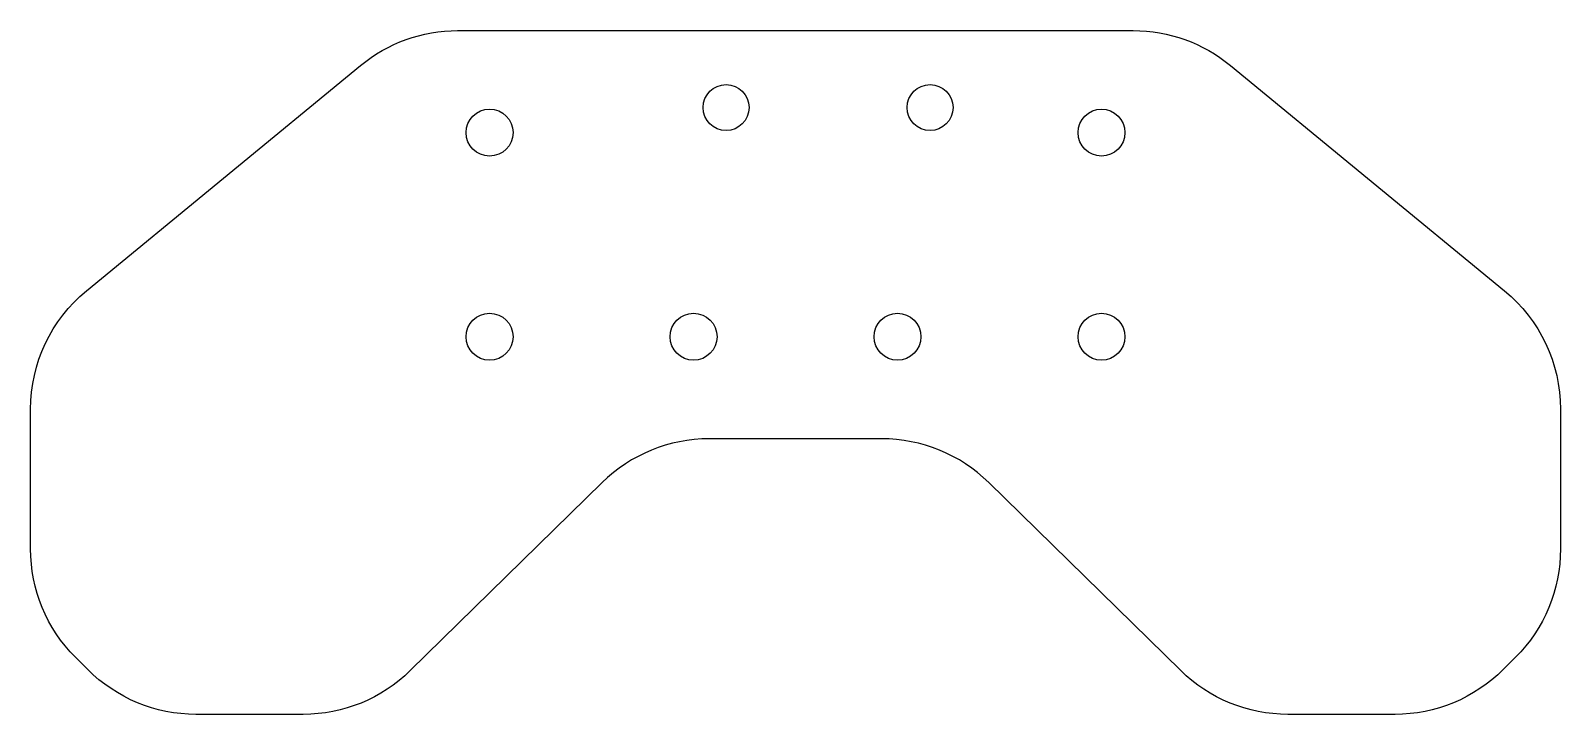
# Model space of a CAD drawing. Extents: x 158 to 308, y -120 to -53.
import ezdxf

# ---------------------------------------------------------------- set-up
doc = ezdxf.new("R2010")
doc.units = 0
doc.header["$MEASUREMENT"] = 0
doc.layers.get('0').update_dxf_attribs({"linetype": 'CONTINUOUS'})

msp = doc.modelspace()

# ---------------------------------------------------------------- linework, layer by layer
msp.add_lwpolyline([(265.65, -52.65, -0.173707), (275.18, -56.07), (302.05, -78.15, -0.224363), (307.53, -89.74), (307.53, -103.44, -0.198912), (303.13, -114.05), (301.92, -115.26, -0.198912), (291.31, -119.65), (280.8, -119.65, -0.196213), (270.3, -115.37), (251.48, -96.94, 0.196213), (240.98, -92.65), (224.07, -92.65, 0.196213), (213.57, -96.94), (194.75, -115.37, -0.196213), (184.26, -119.65), (173.74, -119.65, -0.198912), (163.13, -115.26), (161.92, -114.05, -0.198912), (157.53, -103.44), (157.53, -89.74, -0.224363), (163, -78.15), (189.88, -56.07, -0.173707), (199.4, -52.65)], format="xyb", close=True)
msp.add_lwpolyline([(265.65, -52.65, -0.173707), (275.18, -56.07), (302.05, -78.15, -0.224363), (307.53, -89.74), (307.53, -103.44, -0.198912), (303.13, -114.05), (301.92, -115.26, -0.198912), (291.31, -119.65), (280.8, -119.65, -0.196213), (270.3, -115.37), (251.48, -96.94, 0.196213), (240.98, -92.65), (224.07, -92.65, 0.196213), (213.57, -96.94), (194.75, -115.37, -0.196213), (184.26, -119.65), (173.74, -119.65, -0.198912), (163.13, -115.26), (161.92, -114.05, -0.198912), (157.53, -103.44), (157.53, -89.74, -0.224363), (163, -78.15), (189.88, -56.07, -0.173707), (199.4, -52.65)], format="xyb", close=True)
for centre, radius in [((225.72, -60.19), 2.25), ((225.72, -60.19), 2.25), ((245.72, -60.19), 2.25), ((245.72, -60.19), 2.25), ((202.53, -62.65), 2.3), ((202.53, -62.65), 2.3), ((262.53, -62.65), 2.3), ((262.53, -62.65), 2.3), ((202.53, -82.65), 2.3), ((202.53, -82.65), 2.3), ((222.53, -82.65), 2.3), ((222.53, -82.65), 2.3), ((242.53, -82.65), 2.3), ((242.53, -82.65), 2.3), ((262.53, -82.65), 2.3), ((262.53, -82.65), 2.3)]:
    msp.add_circle(centre, radius)

doc.saveas('drawing.dxf')
